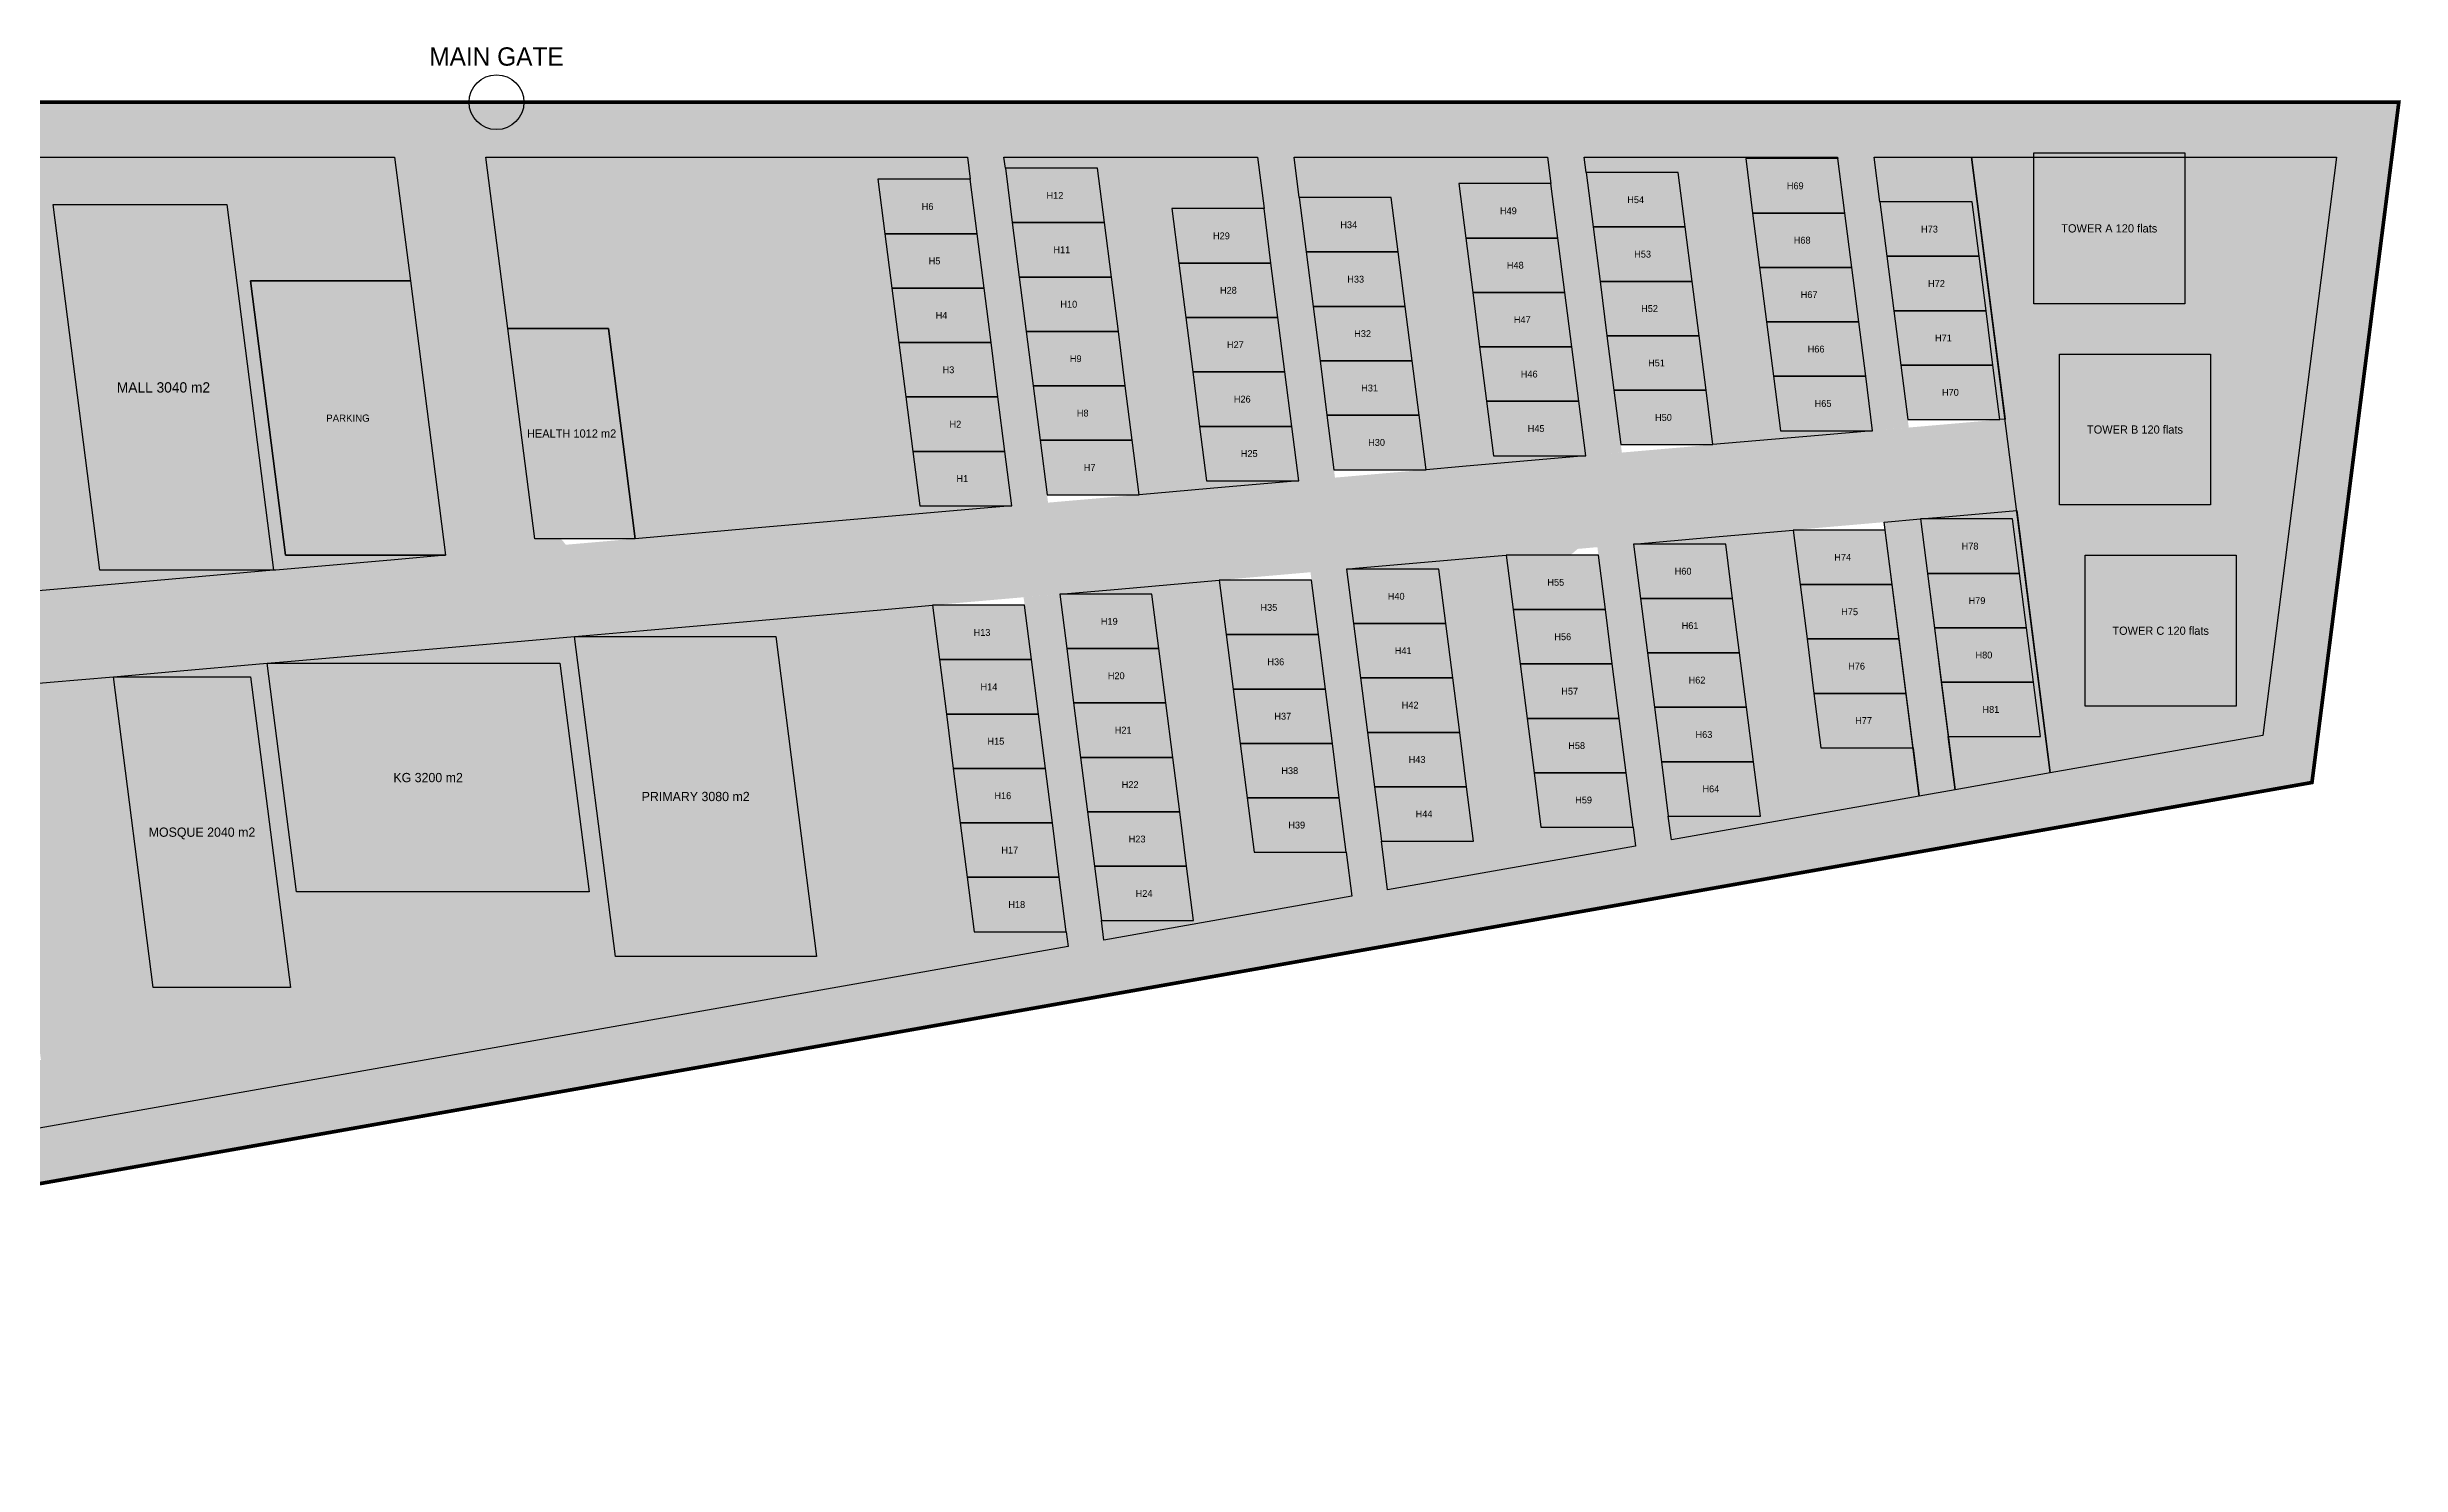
# Model space of a CAD drawing. Header units: metres. Extents: x 0 to 900, y -298 to 162.
# Drawn here: x 386 to 900, y -298 to 12 of the extents above; entities that cross this region are included whole.
import ezdxf
from ezdxf.enums import TextEntityAlignment as Align

# ---------------------------------------------------------------- set-up
doc = ezdxf.new("R2010")
doc.units = ezdxf.units.M
for name, color, linetype in [('MP_BOUNDARY', 7, 'Continuous'), ('MP_GATES', 7, 'Continuous'), ('MP_GREEN', 7, 'Continuous'), ('MP_HATCH_GREEN', 7, 'Continuous'), ('MP_HATCH_HOUSE', 7, 'Continuous'), ('MP_HATCH_PARK_LOT', 7, 'Continuous'), ('MP_HATCH_PLAZA', 7, 'Continuous'), ('MP_HATCH_ROAD', 7, 'Continuous'), ('MP_HATCH_SERV', 7, 'Continuous'), ('MP_HATCH_TOWER', 7, 'Continuous'), ('MP_PARKING', 7, 'Continuous'), ('MP_PLAZA', 7, 'Continuous'), ('MP_PLOT_HOUSE', 7, 'Continuous'), ('MP_ROADS', 7, 'Continuous'), ('MP_SERVICES', 7, 'Continuous'), ('MP_TEXT', 7, 'Continuous'), ('MP_TOWERS', 7, 'Continuous')]:
    doc.layers.add(name, color=color, linetype=linetype)

msp = doc.modelspace()

# ---------------------------------------------------------------- hatches: boundary and pattern name
at = {"layer": 'MP_HATCH_GREEN', "true_color": 0x50af46}
h = msp.add_hatch(color=7, dxfattribs=at)
h.paths.add_polyline_path([(461.53, -12), (464.99, -39.09), (429.99, -39.09), (437.66, -99.09), (472.66, -99.09), (461.53, -100.06), (435.57, -102.33), (435.08, -102.37), (409.61, -104.59), (383.65, -106.86), (371.2, -107.94), (369.17, -92.07), (367.14, -76.2), (365.11, -60.33), (363.09, -44.46), (361.06, -28.59), (359.03, -12.72), (333.83, -12.72), (333.73, -12)])
h.paths.add_polyline_path([(424.86, -22.37), (386.86, -22.37), (397.08, -102.37), (435.08, -102.37)])
for points in [[(586.84, -12), (587.46, -16.86), (567.29, -16.86), (568.81, -28.76), (570.33, -40.66), (571.86, -52.56), (573.38, -64.47), (574.9, -76.37), (576.42, -88.27), (596.58, -88.27), (591.34, -88.73), (565.38, -91), (539.42, -93.26), (514.2, -95.46), (508.32, -49.46), (486.32, -49.46), (481.53, -12)], [(650.3, -12), (651.74, -23.28), (631.58, -23.28), (633.1, -35.18), (634.62, -47.09), (636.14, -58.99), (637.66, -70.89), (639.18, -82.8), (659.35, -82.8), (643.26, -84.2), (624.43, -85.84), (622.91, -73.94), (621.39, -62.04), (619.87, -50.13), (618.35, -38.23), (616.83, -26.33), (615.31, -14.42), (595.15, -14.42), (594.84, -12)], [(713.77, -12), (714.51, -17.8), (694.34, -17.8), (695.87, -29.71), (697.39, -41.61), (698.91, -53.51), (700.43, -65.42), (701.95, -77.32), (722.11, -77.32), (721.14, -77.4), (695.18, -79.67), (687.2, -80.37), (685.68, -68.46), (684.16, -56.56), (682.64, -44.66), (681.11, -32.75), (679.59, -20.85), (659.43, -20.85), (658.3, -12)], [(777.23, -12), (777.27, -12.33), (757.11, -12.33), (758.63, -24.23), (760.15, -36.13), (761.67, -48.04), (763.19, -59.94), (764.71, -71.84), (784.88, -71.84), (773.06, -72.87), (749.96, -74.89), (748.44, -62.99), (746.92, -51.08), (745.4, -39.18), (743.88, -27.28), (742.36, -15.37), (722.2, -15.37), (721.77, -12)], [(806.53, -12), (813.86, -69.31), (812.73, -69.41), (811.21, -57.51), (809.69, -45.6), (808.17, -33.7), (806.65, -21.8), (786.48, -21.8), (785.23, -12)], [(802.91, -150.39), (801.43, -138.76), (821.59, -138.76), (820.07, -126.86), (818.55, -114.96), (817.03, -103.05), (815.51, -91.15), (795.34, -91.15), (801.58, -90.61), (816.41, -89.31), (823.74, -146.71)], [(740.85, -161.34), (740.18, -156.15), (760.34, -156.15), (758.82, -144.24), (757.3, -132.34), (755.78, -120.44), (754.26, -108.53), (752.74, -96.63), (732.58, -96.63), (749.66, -95.14), (767.49, -93.58), (769.01, -105.49), (770.53, -117.39), (772.05, -129.29), (773.57, -141.2), (793.74, -141.2), (795.09, -151.77)], [(678.78, -172.3), (677.42, -161.62), (697.58, -161.62), (696.06, -149.72), (694.54, -137.82), (693.02, -125.91), (691.5, -114.01), (689.98, -102.11), (669.81, -102.11), (671.77, -101.94), (697.73, -99.67), (704.73, -99.06), (706.25, -110.96), (707.77, -122.87), (709.29, -134.77), (710.81, -146.67), (712.33, -158.58), (732.49, -158.58), (733.02, -162.72)], [(630.26, -180.86), (616.72, -183.25), (616.17, -179), (636.34, -179), (634.81, -167.1), (633.29, -155.2), (631.77, -143.29), (630.25, -131.39), (628.73, -119.49), (627.21, -107.58), (607.05, -107.58), (619.85, -106.47), (641.96, -104.54), (643.48, -116.44), (645, -128.34), (646.52, -140.25), (648.04, -152.15), (649.57, -164.05), (669.73, -164.05), (670.96, -173.68)]]:
    msp.add_hatch(color=7, dxfattribs=at).paths.add_polyline_path(points)
h = msp.add_hatch(color=7, dxfattribs=at)
h.paths.add_polyline_path([(361.37, -228.32), (358.96, -209.47), (384.17, -209.47), (382.14, -193.6), (380.11, -177.73), (378.08, -161.86), (376.06, -145.99), (374.03, -130.12), (348.83, -130.12), (360.25, -129.12), (386.21, -126.86), (400.05, -125.65), (412.17, -124.59), (433.68, -122.71), (438.13, -122.33), (464.09, -120.06), (490.05, -117.79), (500.93, -116.85), (516.01, -115.53), (541.97, -113.26), (567.93, -111), (579.2, -110.01), (580.72, -121.92), (582.24, -133.82), (583.76, -145.72), (585.28, -157.63), (586.8, -169.53), (588.32, -181.43), (608.48, -181.43), (608.89, -184.63)])
h.paths.add_polyline_path([(408.74, -193.65), (438.74, -193.65), (430.05, -125.65), (400.05, -125.65)])
h.paths.add_polyline_path([(440.07, -172.71), (504.07, -172.71), (497.68, -122.71), (433.68, -122.71)])
h.paths.add_polyline_path([(509.87, -186.85), (553.87, -186.85), (544.93, -116.85), (500.93, -116.85)])
at = {"layer": 'MP_HATCH_HOUSE', "true_color": 0xf09632}
for points in [[(616.83, -26.33), (615.31, -14.42), (595.15, -14.42), (596.67, -26.33)], [(743.88, -27.28), (742.36, -15.37), (722.2, -15.37), (723.72, -27.28)], [(778.79, -24.23), (777.27, -12.33), (757.11, -12.33), (758.63, -24.23)], [(588.98, -28.76), (587.46, -16.86), (567.29, -16.86), (568.81, -28.76)], [(716.03, -29.71), (714.51, -17.8), (694.34, -17.8), (695.87, -29.71)], [(653.26, -35.18), (651.74, -23.28), (631.58, -23.28), (633.1, -35.18)], [(681.11, -32.75), (679.59, -20.85), (659.43, -20.85), (660.95, -32.75)], [(780.31, -36.13), (778.79, -24.23), (758.63, -24.23), (760.15, -36.13)], [(808.17, -33.7), (806.65, -21.8), (786.48, -21.8), (788, -33.7)], [(590.5, -40.66), (588.98, -28.76), (568.81, -28.76), (570.33, -40.66)], [(618.35, -38.23), (616.83, -26.33), (596.67, -26.33), (598.19, -38.23)], [(717.55, -41.61), (716.03, -29.71), (695.87, -29.71), (697.39, -41.61)], [(745.4, -39.18), (743.88, -27.28), (723.72, -27.28), (725.24, -39.18)], [(654.78, -47.09), (653.26, -35.18), (633.1, -35.18), (634.62, -47.09)], [(682.64, -44.66), (681.11, -32.75), (660.95, -32.75), (662.47, -44.66)], [(809.69, -45.6), (808.17, -33.7), (788, -33.7), (789.52, -45.6)], [(592.02, -52.56), (590.5, -40.66), (570.33, -40.66), (571.86, -52.56)], [(619.87, -50.13), (618.35, -38.23), (598.19, -38.23), (599.71, -50.13)], [(746.92, -51.08), (745.4, -39.18), (725.24, -39.18), (726.76, -51.08)], [(781.83, -48.04), (780.31, -36.13), (760.15, -36.13), (761.67, -48.04)], [(684.16, -56.56), (682.64, -44.66), (662.47, -44.66), (663.99, -56.56)], [(719.07, -53.51), (717.55, -41.61), (697.39, -41.61), (698.91, -53.51)], [(811.21, -57.51), (809.69, -45.6), (789.52, -45.6), (791.05, -57.51)], [(621.39, -62.04), (619.87, -50.13), (599.71, -50.13), (601.23, -62.04)], [(656.3, -58.99), (654.78, -47.09), (634.62, -47.09), (636.14, -58.99)], [(748.44, -62.99), (746.92, -51.08), (726.76, -51.08), (728.28, -62.99)], [(783.36, -59.94), (781.83, -48.04), (761.67, -48.04), (763.19, -59.94)], [(593.54, -64.47), (592.02, -52.56), (571.86, -52.56), (573.38, -64.47)], [(685.68, -68.46), (684.16, -56.56), (663.99, -56.56), (665.51, -68.46)], [(720.59, -65.42), (719.07, -53.51), (698.91, -53.51), (700.43, -65.42)], [(657.83, -70.89), (656.3, -58.99), (636.14, -58.99), (637.66, -70.89)], [(784.88, -71.84), (783.36, -59.94), (763.19, -59.94), (764.71, -71.84)], [(812.73, -69.41), (811.21, -57.51), (791.05, -57.51), (792.57, -69.41)], [(595.06, -76.37), (593.54, -64.47), (573.38, -64.47), (574.9, -76.37)], [(622.91, -73.94), (621.39, -62.04), (601.23, -62.04), (602.75, -73.94)], [(722.11, -77.32), (720.59, -65.42), (700.43, -65.42), (701.95, -77.32)], [(749.96, -74.89), (748.44, -62.99), (728.28, -62.99), (729.8, -74.89)], [(659.35, -82.8), (657.83, -70.89), (637.66, -70.89), (639.18, -82.8)], [(687.2, -80.37), (685.68, -68.46), (665.51, -68.46), (667.04, -80.37)], [(596.58, -88.27), (595.06, -76.37), (574.9, -76.37), (576.42, -88.27)], [(624.43, -85.84), (622.91, -73.94), (602.75, -73.94), (604.27, -85.84)], [(817.03, -103.05), (815.51, -91.15), (795.34, -91.15), (796.86, -103.05)], [(754.26, -108.53), (752.74, -96.63), (732.58, -96.63), (734.1, -108.53)], [(789.17, -105.49), (787.65, -93.58), (767.49, -93.58), (769.01, -105.49)], [(691.5, -114.01), (689.98, -102.11), (669.81, -102.11), (671.33, -114.01)], [(726.41, -110.96), (724.89, -99.06), (704.73, -99.06), (706.25, -110.96)], [(628.73, -119.49), (627.21, -107.58), (607.05, -107.58), (608.57, -119.49)], [(663.64, -116.44), (662.12, -104.54), (641.96, -104.54), (643.48, -116.44)], [(790.7, -117.39), (789.17, -105.49), (769.01, -105.49), (770.53, -117.39)], [(818.55, -114.96), (817.03, -103.05), (796.86, -103.05), (798.39, -114.96)], [(600.88, -121.92), (599.36, -110.01), (579.2, -110.01), (580.72, -121.92)], [(727.93, -122.87), (726.41, -110.96), (706.25, -110.96), (707.77, -122.87)], [(755.78, -120.44), (754.26, -108.53), (734.1, -108.53), (735.62, -120.44)], [(665.17, -128.34), (663.64, -116.44), (643.48, -116.44), (645, -128.34)], [(693.02, -125.91), (691.5, -114.01), (671.33, -114.01), (672.85, -125.91)], [(792.22, -129.29), (790.7, -117.39), (770.53, -117.39), (772.05, -129.29)], [(820.07, -126.86), (818.55, -114.96), (798.39, -114.96), (799.91, -126.86)], [(602.4, -133.82), (600.88, -121.92), (580.72, -121.92), (582.24, -133.82)], [(630.25, -131.39), (628.73, -119.49), (608.57, -119.49), (610.09, -131.39)], [(729.45, -134.77), (727.93, -122.87), (707.77, -122.87), (709.29, -134.77)], [(757.3, -132.34), (755.78, -120.44), (735.62, -120.44), (737.14, -132.34)], [(666.69, -140.25), (665.17, -128.34), (645, -128.34), (646.52, -140.25)], [(694.54, -137.82), (693.02, -125.91), (672.85, -125.91), (674.38, -137.82)], [(821.59, -138.76), (820.07, -126.86), (799.91, -126.86), (801.43, -138.76)], [(603.92, -145.72), (602.4, -133.82), (582.24, -133.82), (583.76, -145.72)], [(631.77, -143.29), (630.25, -131.39), (610.09, -131.39), (611.61, -143.29)], [(758.82, -144.24), (757.3, -132.34), (737.14, -132.34), (738.66, -144.24)], [(793.74, -141.2), (792.22, -129.29), (772.05, -129.29), (773.57, -141.2)], [(696.06, -149.72), (694.54, -137.82), (674.38, -137.82), (675.9, -149.72)], [(730.97, -146.67), (729.45, -134.77), (709.29, -134.77), (710.81, -146.67)], [(633.29, -155.2), (631.77, -143.29), (611.61, -143.29), (613.13, -155.2)], [(668.21, -152.15), (666.69, -140.25), (646.52, -140.25), (648.04, -152.15)], [(605.44, -157.63), (603.92, -145.72), (583.76, -145.72), (585.28, -157.63)], [(732.49, -158.58), (730.97, -146.67), (710.81, -146.67), (712.33, -158.58)], [(760.34, -156.15), (758.82, -144.24), (738.66, -144.24), (740.18, -156.15)], [(669.73, -164.05), (668.21, -152.15), (648.04, -152.15), (649.57, -164.05)], [(697.58, -161.62), (696.06, -149.72), (675.9, -149.72), (677.42, -161.62)], [(606.96, -169.53), (605.44, -157.63), (585.28, -157.63), (586.8, -169.53)], [(634.81, -167.1), (633.29, -155.2), (613.13, -155.2), (614.65, -167.1)], [(608.48, -181.43), (606.96, -169.53), (586.8, -169.53), (588.32, -181.43)], [(636.34, -179), (634.81, -167.1), (614.65, -167.1), (616.17, -179)]]:
    msp.add_hatch(color=7, dxfattribs=at).paths.add_polyline_path(points)
at = {"layer": 'MP_HATCH_PARK_LOT', "true_color": 0x969696}
msp.add_hatch(color=7, dxfattribs=at).paths.add_polyline_path([(437.66, -99.09), (429.99, -39.09), (464.99, -39.09), (472.66, -99.09)])
at = {"layer": 'MP_HATCH_PLAZA', "true_color": 0xaad7f0}
msp.add_hatch(color=7, dxfattribs=at).paths.add_polyline_path([(886.37, -12), (870.21, -138.51), (823.74, -146.71), (806.53, -12)])
at = {"layer": 'MP_HATCH_ROAD', "true_color": 0xcdcdcd}
h = msp.add_hatch(color=7, dxfattribs=at)
h.paths.add_polyline_path([(103.44, -286.03), (66.9, 0), (900, 0), (880.99, -148.79)])
h.paths.add_polyline_path([(126.6, -149.51), (100.64, -151.78), (98.41, -151.97), (95.86, -131.97), (98.09, -131.78), (124.05, -129.51), (150.01, -127.25), (175.97, -124.98), (170.23, -125.48), (155.73, -12), (80.53, -12), (113.75, -272.03), (187.29, -259.05), (172.79, -145.48), (178.52, -144.98), (152.56, -147.25)])
h.paths.add_polyline_path([(256.85, -138.15), (264.76, -137.46), (278.25, -242.99), (353.55, -229.7), (340.91, -130.81), (334.29, -131.39), (308.33, -133.65), (282.37, -135.92), (256.41, -138.18), (230.44, -140.45), (204.48, -142.72), (180.7, -144.79), (195.12, -257.67), (270.42, -244.37)])
h.paths.add_polyline_path([(599.14, -108.27), (607.05, -107.58), (616.72, -183.25), (614.37, -183.67), (673.15, -173.29), (670.96, -173.68), (661.9, -102.8), (645.81, -104.2), (619.85, -106.47), (593.89, -108.73), (567.93, -111), (541.97, -113.26), (516.01, -115.53), (500.74, -116.86), (500.58, -117.18), (499.63, -118.78), (498.51, -120.28), (497.26, -121.66), (495.88, -122.91), (494.38, -124.02), (492.78, -124.98), (491.1, -125.78), (489.34, -126.41), (487.53, -126.86), (485.69, -127.13), (483.83, -127.23), (481.97, -127.13), (480.12, -126.86), (478.31, -126.41), (476.56, -125.78), (474.87, -124.98), (473.27, -124.02), (471.77, -122.91), (470.39, -121.66), (469.14, -120.28), (468.68, -119.66), (464.09, -120.06), (438.13, -122.33), (412.17, -124.59), (386.21, -126.86), (360.25, -129.12), (348.83, -130.12), (361.37, -228.32), (608.89, -184.63)])
h.paths.add_polyline_path([(724.67, -97.32), (725.5, -97.25), (723.69, -97.4), (720.34, -97.7), (719.54, -98.42), (718.51, -99.18), (717.42, -99.84), (716.27, -100.39), (715.06, -100.82), (713.83, -101.13), (712.57, -101.31), (711.29, -101.38), (710.02, -101.31), (708.76, -101.13), (707.52, -100.82), (706.32, -100.39), (705.16, -99.84), (704.07, -99.18), (703.99, -99.12), (697.73, -99.67), (671.77, -101.94), (669.81, -102.11), (678.78, -172.3), (733.02, -162.72)])
h.paths.add_polyline_path([(877.17, -84.01), (853.5, -86.08), (827.54, -88.34), (801.58, -90.61), (775.62, -92.87), (749.66, -95.14), (732.58, -96.63), (740.85, -161.34), (870.21, -138.51)])
h.paths.add_polyline_path([(792.79, -71.15), (784.88, -71.84), (777.23, -12), (721.77, -12), (730.02, -76.63), (725.38, -77.03), (747.1, -75.14), (773.06, -72.87), (799.02, -70.61), (824.98, -68.34), (850.94, -66.08), (876.9, -63.81), (879.78, -63.56), (886.37, -12), (785.23, -12)])
h.paths.add_polyline_path([(667.26, -82.11), (666.72, -82.15), (669.22, -81.94), (695.18, -79.67), (702.24, -79.05), (703.04, -78.33), (704.07, -77.57), (705.16, -76.91), (706.32, -76.36), (707.52, -75.94), (708.76, -75.63), (710.02, -75.44), (711.29, -75.38), (712.57, -75.44), (713.83, -75.63), (715.06, -75.94), (716.27, -76.36), (717.42, -76.91), (718.51, -77.57), (718.59, -77.63), (721.14, -77.4), (722.11, -77.32), (713.77, -12), (658.3, -12)])
h.paths.add_polyline_path([(604.49, -87.58), (617.3, -86.47), (643.26, -84.2), (659.35, -82.8), (650.3, -12), (594.84, -12)])
h.paths.add_polyline_path([(491.62, -90.92), (492.78, -91.47), (494.38, -92.43), (495.88, -93.54), (497.26, -94.79), (498.51, -96.17), (498.97, -96.79), (513.46, -95.53), (539.42, -93.26), (565.38, -91), (591.34, -88.73), (599.02, -88.06), (596.58, -88.27), (586.84, -12), (481.53, -12)])
h.paths.add_polyline_path([(346.27, -110.12), (357.69, -109.12), (383.65, -106.86), (409.61, -104.59), (435.57, -102.33), (461.53, -100.06), (466.92, -99.59), (467.07, -99.27), (468.03, -97.67), (469.14, -96.17), (470.39, -94.79), (471.77, -93.54), (471.94, -93.42), (461.53, -12), (333.73, -12)])
h.paths.add_polyline_path([(259.56, -117.69), (279.81, -115.92), (305.77, -113.65), (331.73, -111.39), (339.04, -110.75), (338.36, -110.81), (325.73, -12), (248.73, -12), (262.21, -117.46)])
h.paths.add_polyline_path([(201.93, -122.72), (227.89, -120.45), (253.85, -118.18), (254.29, -118.15), (240.73, -12), (163.73, -12), (178.14, -124.79)])
msp.add_hatch(color=7, dxfattribs=at).paths.add_polyline_path([(787.43, -91.84), (795.34, -91.15), (802.91, -150.39), (795.09, -151.77)])
at = {"layer": 'MP_HATCH_SERV', "true_color": 0xde322e}
for points in [[(397.08, -102.37), (386.86, -22.37), (424.86, -22.37), (435.08, -102.37)], [(492.2, -95.46), (486.32, -49.46), (508.32, -49.46), (514.2, -95.46)], [(509.87, -186.85), (500.93, -116.85), (544.93, -116.85), (553.87, -186.85)], [(440.07, -172.71), (433.68, -122.71), (497.68, -122.71), (504.07, -172.71)], [(408.74, -193.65), (400.05, -125.65), (430.05, -125.65), (438.74, -193.65)]]:
    msp.add_hatch(color=7, dxfattribs=at).paths.add_polyline_path(points)
at = {"layer": 'MP_HATCH_TOWER', "true_color": 0x2878c8}
for points in [[(853.15, -11.09), (853.15, -44.09), (820.15, -44.09), (820.15, -11.09)], [(858.77, -55.09), (858.77, -88.09), (825.77, -88.09), (825.77, -55.09)], [(864.39, -99.09), (864.39, -132.09), (831.39, -132.09), (831.39, -99.09)]]:
    msp.add_hatch(color=7, dxfattribs=at).paths.add_polyline_path(points)

# ---------------------------------------------------------------- linework, layer by layer
at = {"layer": 'MP_BOUNDARY', "color": 6, "const_width": 0.8}
msp.add_lwpolyline([(0, 0), (900, 0), (880.99, -148.79), (38.02, -297.58), (0, 0)], close=True, dxfattribs=at)
at = {"layer": 'MP_BOUNDARY', "color": 1}
msp.add_lwpolyline([(900, 0), (880.99, -148.79), (38.02, -297.58), (103.44, -286.03), (66.9, 0), (900, 0)], close=True, dxfattribs=at)
at = {"layer": 'MP_GATES', "color": 1}
msp.add_circle((483.83, 0), 6, dxfattribs=at)
at = {"layer": 'MP_GREEN'}
for points in [[(461.53, -12), (464.99, -39.09), (429.99, -39.09), (437.66, -99.09), (472.66, -99.09), (461.53, -100.06), (435.57, -102.33), (435.08, -102.37), (409.61, -104.59), (383.65, -106.86), (371.2, -107.94), (369.17, -92.07), (367.14, -76.2), (365.11, -60.33), (363.09, -44.46), (361.06, -28.59), (359.03, -12.72), (333.83, -12.72), (333.73, -12)], [(586.84, -12), (587.46, -16.86), (567.29, -16.86), (568.81, -28.76), (570.33, -40.66), (571.86, -52.56), (573.38, -64.47), (574.9, -76.37), (576.42, -88.27), (596.58, -88.27), (591.34, -88.73), (565.38, -91), (539.42, -93.26), (514.2, -95.46), (508.32, -49.46), (486.32, -49.46), (481.53, -12)], [(650.3, -12), (651.74, -23.28), (631.58, -23.28), (633.1, -35.18), (634.62, -47.09), (636.14, -58.99), (637.66, -70.89), (639.18, -82.8), (659.35, -82.8), (643.26, -84.2), (624.43, -85.84), (622.91, -73.94), (621.39, -62.04), (619.87, -50.13), (618.35, -38.23), (616.83, -26.33), (615.31, -14.42), (595.15, -14.42), (594.84, -12)], [(713.77, -12), (714.51, -17.8), (694.34, -17.8), (695.87, -29.71), (697.39, -41.61), (698.91, -53.51), (700.43, -65.42), (701.95, -77.32), (722.11, -77.32), (721.14, -77.4), (695.18, -79.67), (687.2, -80.37), (685.68, -68.46), (684.16, -56.56), (682.64, -44.66), (681.11, -32.75), (679.59, -20.85), (659.43, -20.85), (658.3, -12)], [(777.23, -12), (777.27, -12.33), (757.11, -12.33), (758.63, -24.23), (760.15, -36.13), (761.67, -48.04), (763.19, -59.94), (764.71, -71.84), (784.88, -71.84), (773.06, -72.87), (749.96, -74.89), (748.44, -62.99), (746.92, -51.08), (745.4, -39.18), (743.88, -27.28), (742.36, -15.37), (722.2, -15.37), (721.77, -12)], [(806.53, -12), (813.86, -69.31), (812.73, -69.41), (811.21, -57.51), (809.69, -45.6), (808.17, -33.7), (806.65, -21.8), (786.48, -21.8), (785.23, -12)], [(802.91, -150.39), (801.43, -138.76), (821.59, -138.76), (820.07, -126.86), (818.55, -114.96), (817.03, -103.05), (815.51, -91.15), (795.34, -91.15), (801.58, -90.61), (816.41, -89.31), (823.74, -146.71)], [(740.85, -161.34), (740.18, -156.15), (760.34, -156.15), (758.82, -144.24), (757.3, -132.34), (755.78, -120.44), (754.26, -108.53), (752.74, -96.63), (732.58, -96.63), (749.66, -95.14), (767.49, -93.58), (769.01, -105.49), (770.53, -117.39), (772.05, -129.29), (773.57, -141.2), (793.74, -141.2), (795.09, -151.77)], [(678.78, -172.3), (677.42, -161.62), (697.58, -161.62), (696.06, -149.72), (694.54, -137.82), (693.02, -125.91), (691.5, -114.01), (689.98, -102.11), (669.81, -102.11), (671.77, -101.94), (697.73, -99.67), (704.73, -99.06), (706.25, -110.96), (707.77, -122.87), (709.29, -134.77), (710.81, -146.67), (712.33, -158.58), (732.49, -158.58), (733.02, -162.72)], [(630.26, -180.86), (616.72, -183.25), (616.17, -179), (636.34, -179), (634.81, -167.1), (633.29, -155.2), (631.77, -143.29), (630.25, -131.39), (628.73, -119.49), (627.21, -107.58), (607.05, -107.58), (619.85, -106.47), (641.96, -104.54), (643.48, -116.44), (645, -128.34), (646.52, -140.25), (648.04, -152.15), (649.57, -164.05), (669.73, -164.05), (670.96, -173.68)]]:
    msp.add_lwpolyline(points, close=True, dxfattribs=at)
msp.add_lwpolyline([(360.25, -129.12), (386.21, -126.86), (400.05, -125.65), (412.17, -124.59), (433.68, -122.71), (438.13, -122.33), (464.09, -120.06), (490.05, -117.79), (500.93, -116.85), (516.01, -115.53), (541.97, -113.26), (567.93, -111), (579.2, -110.01), (580.72, -121.92), (582.24, -133.82), (583.76, -145.72), (585.28, -157.63), (586.8, -169.53), (588.32, -181.43), (608.48, -181.43), (608.89, -184.63), (361.37, -228.32)], dxfattribs=at)
at = {"layer": 'MP_PARKING'}
msp.add_lwpolyline([(437.66, -99.09), (429.99, -39.09), (464.99, -39.09), (472.66, -99.09)], close=True, dxfattribs=at)
at = {"layer": 'MP_PLAZA'}
msp.add_lwpolyline([(886.37, -12), (870.21, -138.51), (823.74, -146.71), (806.53, -12)], close=True, dxfattribs=at)
at = {"layer": 'MP_PLOT_HOUSE'}
for points in [[(616.83, -26.33), (615.31, -14.42), (595.15, -14.42), (596.67, -26.33)], [(743.88, -27.28), (742.36, -15.37), (722.2, -15.37), (723.72, -27.28)], [(778.79, -24.23), (777.27, -12.33), (757.11, -12.33), (758.63, -24.23)], [(588.98, -28.76), (587.46, -16.86), (567.29, -16.86), (568.81, -28.76)], [(716.03, -29.71), (714.51, -17.8), (694.34, -17.8), (695.87, -29.71)], [(653.26, -35.18), (651.74, -23.28), (631.58, -23.28), (633.1, -35.18)], [(681.11, -32.75), (679.59, -20.85), (659.43, -20.85), (660.95, -32.75)], [(780.31, -36.13), (778.79, -24.23), (758.63, -24.23), (760.15, -36.13)], [(808.17, -33.7), (806.65, -21.8), (786.48, -21.8), (788, -33.7)], [(590.5, -40.66), (588.98, -28.76), (568.81, -28.76), (570.33, -40.66)], [(618.35, -38.23), (616.83, -26.33), (596.67, -26.33), (598.19, -38.23)], [(717.55, -41.61), (716.03, -29.71), (695.87, -29.71), (697.39, -41.61)], [(745.4, -39.18), (743.88, -27.28), (723.72, -27.28), (725.24, -39.18)], [(654.78, -47.09), (653.26, -35.18), (633.1, -35.18), (634.62, -47.09)], [(682.64, -44.66), (681.11, -32.75), (660.95, -32.75), (662.47, -44.66)], [(809.69, -45.6), (808.17, -33.7), (788, -33.7), (789.52, -45.6)], [(592.02, -52.56), (590.5, -40.66), (570.33, -40.66), (571.86, -52.56)], [(619.87, -50.13), (618.35, -38.23), (598.19, -38.23), (599.71, -50.13)], [(746.92, -51.08), (745.4, -39.18), (725.24, -39.18), (726.76, -51.08)], [(781.83, -48.04), (780.31, -36.13), (760.15, -36.13), (761.67, -48.04)], [(684.16, -56.56), (682.64, -44.66), (662.47, -44.66), (663.99, -56.56)], [(719.07, -53.51), (717.55, -41.61), (697.39, -41.61), (698.91, -53.51)], [(811.21, -57.51), (809.69, -45.6), (789.52, -45.6), (791.05, -57.51)], [(621.39, -62.04), (619.87, -50.13), (599.71, -50.13), (601.23, -62.04)], [(656.3, -58.99), (654.78, -47.09), (634.62, -47.09), (636.14, -58.99)], [(748.44, -62.99), (746.92, -51.08), (726.76, -51.08), (728.28, -62.99)], [(783.36, -59.94), (781.83, -48.04), (761.67, -48.04), (763.19, -59.94)], [(593.54, -64.47), (592.02, -52.56), (571.86, -52.56), (573.38, -64.47)], [(685.68, -68.46), (684.16, -56.56), (663.99, -56.56), (665.51, -68.46)], [(720.59, -65.42), (719.07, -53.51), (698.91, -53.51), (700.43, -65.42)], [(657.83, -70.89), (656.3, -58.99), (636.14, -58.99), (637.66, -70.89)], [(784.88, -71.84), (783.36, -59.94), (763.19, -59.94), (764.71, -71.84)], [(812.73, -69.41), (811.21, -57.51), (791.05, -57.51), (792.57, -69.41)], [(595.06, -76.37), (593.54, -64.47), (573.38, -64.47), (574.9, -76.37)], [(622.91, -73.94), (621.39, -62.04), (601.23, -62.04), (602.75, -73.94)], [(722.11, -77.32), (720.59, -65.42), (700.43, -65.42), (701.95, -77.32)], [(749.96, -74.89), (748.44, -62.99), (728.28, -62.99), (729.8, -74.89)], [(659.35, -82.8), (657.83, -70.89), (637.66, -70.89), (639.18, -82.8)], [(687.2, -80.37), (685.68, -68.46), (665.51, -68.46), (667.04, -80.37)], [(596.58, -88.27), (595.06, -76.37), (574.9, -76.37), (576.42, -88.27)], [(624.43, -85.84), (622.91, -73.94), (602.75, -73.94), (604.27, -85.84)], [(817.03, -103.05), (815.51, -91.15), (795.34, -91.15), (796.86, -103.05)], [(754.26, -108.53), (752.74, -96.63), (732.58, -96.63), (734.1, -108.53)], [(789.17, -105.49), (787.65, -93.58), (767.49, -93.58), (769.01, -105.49)], [(691.5, -114.01), (689.98, -102.11), (669.81, -102.11), (671.33, -114.01)], [(726.41, -110.96), (724.89, -99.06), (704.73, -99.06), (706.25, -110.96)], [(628.73, -119.49), (627.21, -107.58), (607.05, -107.58), (608.57, -119.49)], [(663.64, -116.44), (662.12, -104.54), (641.96, -104.54), (643.48, -116.44)], [(790.7, -117.39), (789.17, -105.49), (769.01, -105.49), (770.53, -117.39)], [(818.55, -114.96), (817.03, -103.05), (796.86, -103.05), (798.39, -114.96)], [(600.88, -121.92), (599.36, -110.01), (579.2, -110.01), (580.72, -121.92)], [(727.93, -122.87), (726.41, -110.96), (706.25, -110.96), (707.77, -122.87)], [(755.78, -120.44), (754.26, -108.53), (734.1, -108.53), (735.62, -120.44)], [(665.17, -128.34), (663.64, -116.44), (643.48, -116.44), (645, -128.34)], [(693.02, -125.91), (691.5, -114.01), (671.33, -114.01), (672.85, -125.91)], [(792.22, -129.29), (790.7, -117.39), (770.53, -117.39), (772.05, -129.29)], [(820.07, -126.86), (818.55, -114.96), (798.39, -114.96), (799.91, -126.86)], [(602.4, -133.82), (600.88, -121.92), (580.72, -121.92), (582.24, -133.82)], [(630.25, -131.39), (628.73, -119.49), (608.57, -119.49), (610.09, -131.39)], [(729.45, -134.77), (727.93, -122.87), (707.77, -122.87), (709.29, -134.77)], [(757.3, -132.34), (755.78, -120.44), (735.62, -120.44), (737.14, -132.34)], [(666.69, -140.25), (665.17, -128.34), (645, -128.34), (646.52, -140.25)], [(694.54, -137.82), (693.02, -125.91), (672.85, -125.91), (674.38, -137.82)], [(821.59, -138.76), (820.07, -126.86), (799.91, -126.86), (801.43, -138.76)], [(603.92, -145.72), (602.4, -133.82), (582.24, -133.82), (583.76, -145.72)], [(631.77, -143.29), (630.25, -131.39), (610.09, -131.39), (611.61, -143.29)], [(758.82, -144.24), (757.3, -132.34), (737.14, -132.34), (738.66, -144.24)], [(793.74, -141.2), (792.22, -129.29), (772.05, -129.29), (773.57, -141.2)], [(696.06, -149.72), (694.54, -137.82), (674.38, -137.82), (675.9, -149.72)], [(730.97, -146.67), (729.45, -134.77), (709.29, -134.77), (710.81, -146.67)], [(633.29, -155.2), (631.77, -143.29), (611.61, -143.29), (613.13, -155.2)], [(668.21, -152.15), (666.69, -140.25), (646.52, -140.25), (648.04, -152.15)], [(605.44, -157.63), (603.92, -145.72), (583.76, -145.72), (585.28, -157.63)], [(732.49, -158.58), (730.97, -146.67), (710.81, -146.67), (712.33, -158.58)], [(760.34, -156.15), (758.82, -144.24), (738.66, -144.24), (740.18, -156.15)], [(669.73, -164.05), (668.21, -152.15), (648.04, -152.15), (649.57, -164.05)], [(697.58, -161.62), (696.06, -149.72), (675.9, -149.72), (677.42, -161.62)], [(606.96, -169.53), (605.44, -157.63), (585.28, -157.63), (586.8, -169.53)], [(634.81, -167.1), (633.29, -155.2), (613.13, -155.2), (614.65, -167.1)], [(608.48, -181.43), (606.96, -169.53), (586.8, -169.53), (588.32, -181.43)], [(636.34, -179), (634.81, -167.1), (614.65, -167.1), (616.17, -179)]]:
    msp.add_lwpolyline(points, close=True, dxfattribs=at)
at = {"layer": 'MP_ROADS'}
for points in [[(103.44, -286.03), (66.9, 0), (900, 0), (880.99, -148.79)], [(787.43, -91.84), (795.34, -91.15), (802.91, -150.39), (795.09, -151.77)]]:
    msp.add_lwpolyline(points, close=True, dxfattribs=at)
at = {"layer": 'MP_SERVICES'}
for points in [[(397.08, -102.37), (386.86, -22.37), (424.86, -22.37), (435.08, -102.37)], [(492.2, -95.46), (486.32, -49.46), (508.32, -49.46), (514.2, -95.46)], [(509.87, -186.85), (500.93, -116.85), (544.93, -116.85), (553.87, -186.85)], [(440.07, -172.71), (433.68, -122.71), (497.68, -122.71), (504.07, -172.71)], [(408.74, -193.65), (400.05, -125.65), (430.05, -125.65), (438.74, -193.65)]]:
    msp.add_lwpolyline(points, close=True, dxfattribs=at)
at = {"layer": 'MP_TOWERS'}
for points in [[(853.15, -11.09), (853.15, -44.09), (820.15, -44.09), (820.15, -11.09)], [(858.77, -55.09), (858.77, -88.09), (825.77, -88.09), (825.77, -55.09)], [(864.39, -99.09), (864.39, -132.09), (831.39, -132.09), (831.39, -99.09)]]:
    msp.add_lwpolyline(points, close=True, dxfattribs=at)

# ---------------------------------------------------------------- texts
at = {"layer": 'MP_GATES', "color": 1}
msp.add_text('MAIN GATE', height=4, dxfattribs=at).set_placement((483.83, 10), align=Align.MIDDLE_CENTER)
at = {"layer": 'MP_TEXT'}
for s, height, p in [('H12', 1.5, (605.99, -20.38)), ('H54', 1.5, (733.04, -21.32)), ('H69', 1.5, (767.95, -18.28)), ('H6', 1.5, (578.14, -22.81)), ('H49', 1.5, (705.19, -23.75)), ('H29', 1.5, (642.42, -29.23)), ('H34', 1.5, (670.27, -26.8)), ('H68', 1.5, (769.47, -30.18)), ('H73', 1.5, (797.32, -27.75)), ('TOWER A 120 flats', 1.8, (836.65, -27.59)), ('H5', 1.5, (579.66, -34.71)), ('H11', 1.5, (607.51, -32.28)), ('H48', 1.5, (706.71, -35.66)), ('H53', 1.5, (734.56, -33.23)), ('H28', 1.5, (643.94, -41.14)), ('H33', 1.5, (671.79, -38.71)), ('H72', 1.5, (798.85, -39.65)), ('H4', 1.5, (581.18, -46.61)), ('H10', 1.5, (609.03, -44.18)), ('H52', 1.5, (736.08, -45.13)), ('H67', 1.5, (770.99, -42.08)), ('H32', 1.5, (673.31, -50.61)), ('H47', 1.5, (708.23, -47.56)), ('H71', 1.5, (800.37, -51.56)), ('H9', 1.5, (610.55, -56.09)), ('H27', 1.5, (645.46, -53.04)), ('H51', 1.5, (737.6, -57.03)), ('H66', 1.5, (772.51, -53.99)), ('MALL 3040 m2', 2.25, (410.97, -62.37)), ('H3', 1.5, (582.7, -58.52)), ('H31', 1.5, (674.84, -62.51)), ('H46', 1.5, (709.75, -59.46)), ('H26', 1.5, (646.98, -64.94)), ('H65', 1.5, (774.03, -65.89)), ('H70', 1.5, (801.89, -63.46)), ('PARKING', 1.575, (451.33, -69.09)), ('HEALTH 1012 m2', 1.8, (500.26, -72.46)), ('H2', 1.5, (584.22, -70.42)), ('H8', 1.5, (612.07, -67.99)), ('H45', 1.5, (711.27, -71.37)), ('H50', 1.5, (739.12, -68.94)), ('TOWER B 120 flats', 1.8, (842.27, -71.59)), ('H25', 1.5, (648.5, -76.85)), ('H30', 1.5, (676.36, -74.41)), ('H1', 1.5, (585.74, -82.32)), ('H7', 1.5, (613.59, -79.89)), ('H78', 1.5, (806.19, -97.1)), ('H60', 1.5, (743.42, -102.58)), ('H74', 1.5, (778.33, -99.53)), ('H40', 1.5, (680.65, -108.06)), ('H55', 1.5, (715.57, -105.01)), ('H19', 1.5, (617.89, -113.54)), ('H35', 1.5, (652.8, -110.49)), ('H75', 1.5, (779.85, -111.44)), ('H79', 1.5, (807.71, -109.01)), ('H13', 1.5, (590.04, -115.97)), ('H56', 1.5, (717.09, -116.91)), ('H61', 1.5, (744.94, -114.48)), ('TOWER C 120 flats', 1.8, (847.89, -115.59)), ('H36', 1.5, (654.32, -122.39)), ('H41', 1.5, (682.18, -119.96)), ('H76', 1.5, (781.37, -123.34)), ('H80', 1.5, (809.23, -120.91)), ('H14', 1.5, (591.56, -127.87)), ('H20', 1.5, (619.41, -125.44)), ('H57', 1.5, (718.61, -128.82)), ('H62', 1.5, (746.46, -126.39)), ('H37', 1.5, (655.84, -134.3)), ('H42', 1.5, (683.7, -131.86)), ('H81', 1.5, (810.75, -132.81)), ('H15', 1.5, (593.08, -139.77)), ('H21', 1.5, (620.93, -137.34)), ('H63', 1.5, (747.98, -138.29)), ('H77', 1.5, (782.9, -135.24)), ('H43', 1.5, (685.22, -143.77)), ('H58', 1.5, (720.13, -140.72)), ('KG 3200 m2', 2.025, (468.87, -147.71)), ('H22', 1.5, (622.45, -149.25)), ('H38', 1.5, (657.37, -146.2)), ('PRIMARY 3080 m2', 2.025, (527.4, -151.85)), ('H16', 1.5, (594.6, -151.68)), ('H59', 1.5, (721.65, -152.62)), ('H64', 1.5, (749.5, -150.19)), ('MOSQUE 2040 m2', 2.025, (419.4, -159.65)), ('H39', 1.5, (658.89, -158.1)), ('H44', 1.5, (686.74, -155.67)), ('H17', 1.5, (596.12, -163.58)), ('H23', 1.5, (623.97, -161.15)), ('H18', 1.5, (597.64, -175.48)), ('H24', 1.5, (625.49, -173.05))]:
    msp.add_text(s, height=height, dxfattribs=at).set_placement(p, align=Align.MIDDLE_CENTER)

doc.saveas('drawing.dxf')
